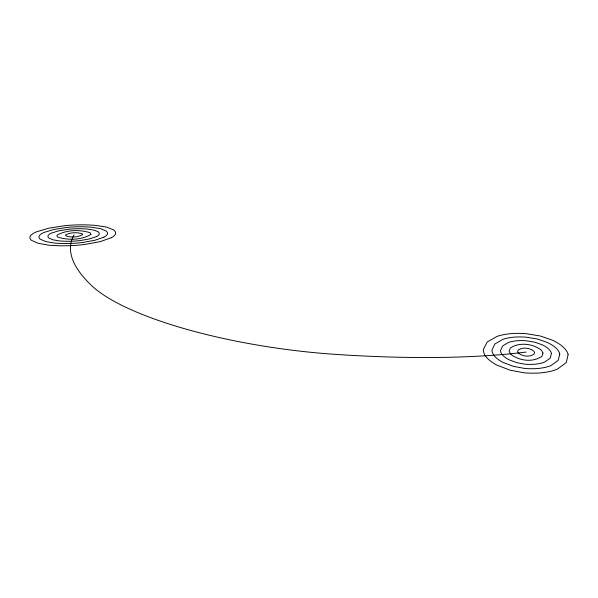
<?xml version="1.0" encoding="UTF-8"?>
<svg xmlns="http://www.w3.org/2000/svg" width="598" height="598" viewBox="0 0 598 598"><rect width="100%" height="100%" fill="white"/><g stroke="black" fill="none" stroke-linecap="round" stroke-linejoin="round"><path stroke-width="0.9" d="M526.113 352.058A381.464 87.816 7.2 0 1 335.463 354.367A211.371 56.72 7.8 0 1 91.173 285.179A438.469 106.952 10.6 0 1 74.085 234.827M568.1 354.614L566.336 362.485L557.613 368.981A80.468 22.866 11.4 0 1 544.419 372.457A55.861 16.026 11.7 0 1 524.655 372.883L510.072 370.177L496.714 365.049A53.932 15.428 12.3 0 1 486.264 356.999A85.155 23.95 12.7 0 1 483.386 349.456L487.221 341.974L497.02 336.427A83.802 23.143 12.7 0 1 509.705 333.766A51.832 14.165 12.2 0 1 526.382 333.699L540.33 336.001L552.687 340.314A50.748 13.926 11.7 0 1 563.585 347.416A79.25 22.119 11.3 0 1 568.1 354.614M559.765 354.106L558.181 360.37L551.109 365.483A64.547 18.284 11.5 0 1 540.592 368.189A44.611 12.73 11.8 0 1 524.962 368.495L513.443 366.365L502.843 362.343A42.854 12.207 12.3 0 1 494.434 355.982A67.522 18.972 12.6 0 1 491.99 349.98L494.897 343.962L502.664 339.455A66.67 18.456 12.5 0 1 512.852 337.272A41.516 11.399 12.2 0 1 526.33 337.197L537.624 339.066L547.581 342.572A40.821 11.242 11.8 0 1 556.267 348.32A63.762 17.805 11.5 0 1 559.765 354.106M551.393 353.597L550.085 358.269L544.711 362.044A48.55 13.709 11.6 0 1 536.847 364.025A33.406 9.486 11.8 0 1 525.261 364.227L516.732 362.657L508.846 359.69A31.933 9.052 12.2 0 1 502.507 354.98A50.217 14.09 12.4 0 1 500.571 350.503L502.626 345.965L508.39 342.534A49.746 13.806 12.4 0 1 516.067 340.853A31.186 8.604 12.1 0 1 526.277 340.778L534.844 342.198L542.371 344.874A30.79 8.514 11.8 0 1 548.867 349.239A48.109 13.44 11.6 0 1 551.393 353.597M542.999 353.082L542.042 356.184C532.953 362.822 518.937 360.923 510.475 353.994L509.115 351.019L510.4 347.984C519.535 341.899 532.878 343.663 541.377 350.166L542.999 353.082M534.575 352.573L534.051 354.113C529.499 357.365 522.585 356.43 518.346 353.022L517.629 351.542L518.234 350.009C522.794 346.907 529.544 347.804 533.79 351.108L534.575 352.573M90.903 234.453C81.283 240.134 67.91 240.501 57.393 236.935L56.922 235.216C66.647 229.752 79.698 229.393 90.238 232.794L90.903 234.453M82.539 234.64C77.71 237.451 71.065 237.638 65.81 235.874L65.541 235.021C70.392 232.263 76.955 232.091 82.225 233.803L82.539 234.64M111.28 237.727L100.277 241.622L84.385 244.522A64.644 15.062 4.3 0 1 67.866 245.733A44.439 10.555 4.3 0 1 48.752 245.18L38.085 243.281L31.29 240.232A42.211 10.233 4.6 0 1 30.52 235.799A65.817 16.071 4.9 0 1 36.351 231.889L48.595 228.219L64.42 225.738A64.846 15.668 5 0 1 79.773 224.848A40.657 9.605 5 0 1 95.972 225.439L106.728 227.165L113.515 229.856A40.38 9.374 4.7 0 1 115.526 233.9A63.68 14.703 4.4 0 1 111.28 237.727M103.888 237.152L94.977 240.246L82.27 242.534A51.682 12.08 4.3 0 1 69.159 243.476A35.439 8.409 4.4 0 1 54.029 243.02L45.583 241.525L40.141 239.11A33.608 8.11 4.6 0 1 39.408 235.605A52.43 12.722 4.8 0 1 43.938 232.48L53.633 229.527L66.303 227.517A51.817 12.468 5 0 1 78.674 226.777A32.613 7.707 4.9 0 1 91.763 227.247L100.442 228.638L105.876 230.821A32.434 7.557 4.7 0 1 107.401 234.087A51.069 11.848 4.5 0 1 103.888 237.152M96.465 236.576L89.715 238.879L80.184 240.568A38.75 9.09 4.4 0 1 70.422 241.256A26.499 6.286 4.5 0 1 59.202 240.912L52.923 239.798L48.834 238.011A25.086 6.025 4.6 0 1 48.206 235.41A39.169 9.448 4.8 0 1 51.51 233.071L58.709 230.843L68.217 229.311A38.825 9.306 4.9 0 1 77.553 228.735A24.525 5.801 4.8 0 1 87.472 229.086L94.043 230.14L98.117 231.792A24.428 5.718 4.7 0 1 99.193 234.267A38.407 8.955 4.5 0 1 96.465 236.576"/></g></svg>
